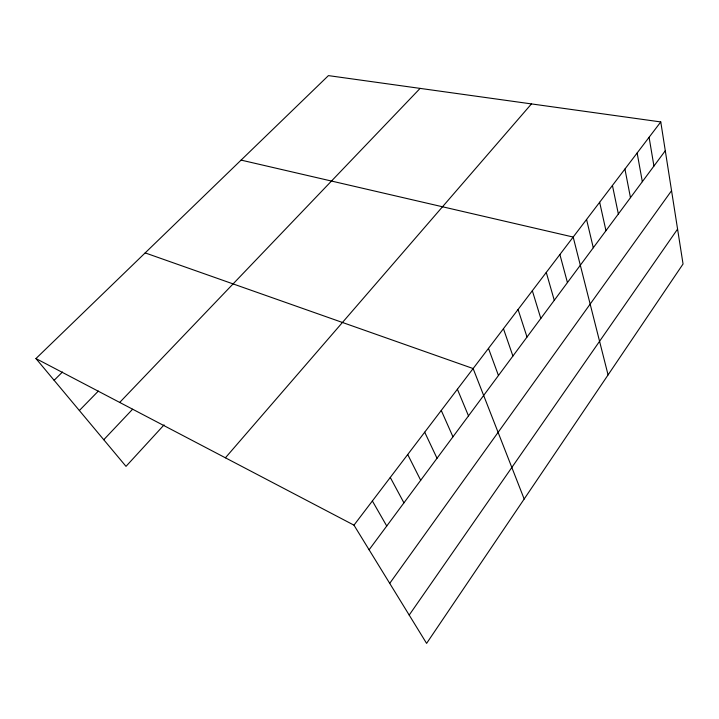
<?xml version="1.0" encoding="UTF-8"?>
<svg xmlns="http://www.w3.org/2000/svg" width="719" height="719" viewBox="0 0 719 719"><rect width="100%" height="100%" fill="white"/><g stroke="black" fill="none" stroke-linecap="round" stroke-linejoin="round"><path stroke-width="1.08" d="M409.201 615.069L677.577 229.1M389.716 583.361L671.555 190.688M369.099 549.783L665.291 150.756M660.77 121.933L683.05 263.999L426.592 643.388L353.973 525.158L660.77 121.933L328.43 75.612L35.95 358.556L126.005 466.361L164.076 424.884M225.407 457.805L531.467 103.913M103.761 439.731L132.602 409.219M119.705 402.433L420.112 88.392M79.36 410.522L98.35 391.073M54.114 380.297L62.481 372.002M241.09 160.103L573.187 237.054L608.076 374.905M145.166 252.899L473.129 368.55L524.178 499.022M35.95 358.556L353.973 525.158M372.37 500.981L386.741 526.011M390.273 477.443L403.934 502.851M407.718 454.525L420.696 480.283M424.704 432.2L437.026 458.273M441.259 410.441L452.952 436.81M457.392 389.231L468.491 415.879M488.48 348.382L498.456 375.516M503.453 328.7L512.908 356.049M518.066 309.485L527.018 337.04M532.339 290.737L540.805 318.463M546.269 272.42L554.277 300.317M559.885 254.526L567.444 282.576M586.569 219.457L593.283 247.758M599.655 202.264L605.964 230.682M612.435 185.466L618.358 213.992M624.928 169.046L630.473 197.662M637.142 152.994L642.337 181.682M649.086 137.293L653.939 166.053"/></g></svg>
